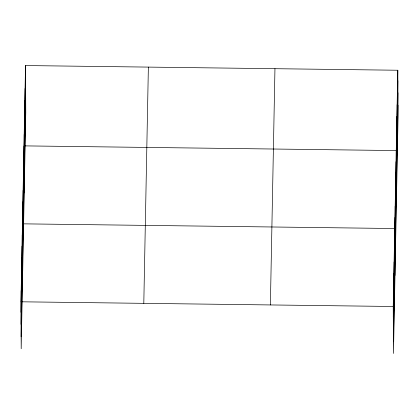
<?xml version="1.0" encoding="UTF-8"?>
<svg xmlns="http://www.w3.org/2000/svg" width="419" height="419" viewBox="0 0 419 419"><rect width="100%" height="100%" fill="white"/><g stroke="black" fill="none" stroke-linecap="round" stroke-linejoin="round"><path stroke-width="0.63" d="M25.522 65.553L25.769 112.512L21.196 348.755L20.95 301.795L25.522 65.553L397.804 70.245L398.05 117.205L393.478 353.447L393.232 306.488L397.804 70.245M21.002 312.291L25.58 76.049M21.07 324.322L25.643 88.084M21.133 336.724L25.706 100.481M143.801 303.34L148.373 67.103M270.381 304.938L274.953 68.695M393.289 316.984L397.861 80.741M393.352 329.015L397.924 92.777M393.415 341.417L397.987 105.174M20.95 301.795L393.232 306.488M397.584 81.721L397.636 92.217M397.359 93.196L397.416 103.692M397.139 104.666L397.191 115.167M396.913 116.142L396.971 126.638M396.693 127.617L396.751 138.113M396.474 139.092L396.526 149.588M396.494 197.527L396.248 150.568L23.967 145.875L24.213 192.834M396.034 161.703L396.091 172.199M395.819 172.843L395.871 183.339M395.604 183.978L395.656 194.474M395.389 195.113L395.442 205.614M395.169 206.253L395.227 216.749M394.955 217.388L395.012 227.884M394.986 275.487L394.74 228.528L22.458 223.835L22.705 270.794M394.525 239.663L394.578 250.159M394.31 250.798L394.363 261.299M394.096 261.938L394.148 272.434M393.876 273.073L393.933 283.574M393.661 284.213L393.719 294.709M393.446 295.348L393.504 305.844M25.302 77.028L25.355 87.524M25.077 88.503L25.135 98.999M24.857 99.973L24.91 110.475M24.632 111.449L24.69 121.95M24.412 122.924L24.464 133.42M24.192 134.399L24.244 144.895M23.752 157.01L23.81 167.511M23.537 168.15L23.59 178.646M23.323 179.285L23.375 189.781M23.108 190.425L23.16 200.921M22.888 201.56L22.945 212.056M22.673 212.695L22.731 223.196M22.244 234.97L22.296 245.466M22.029 246.11L22.081 256.606M21.814 257.245L21.867 267.741M21.594 268.38L21.652 278.881M21.379 279.52L21.437 290.016M21.165 290.655L21.222 301.151"/></g></svg>
